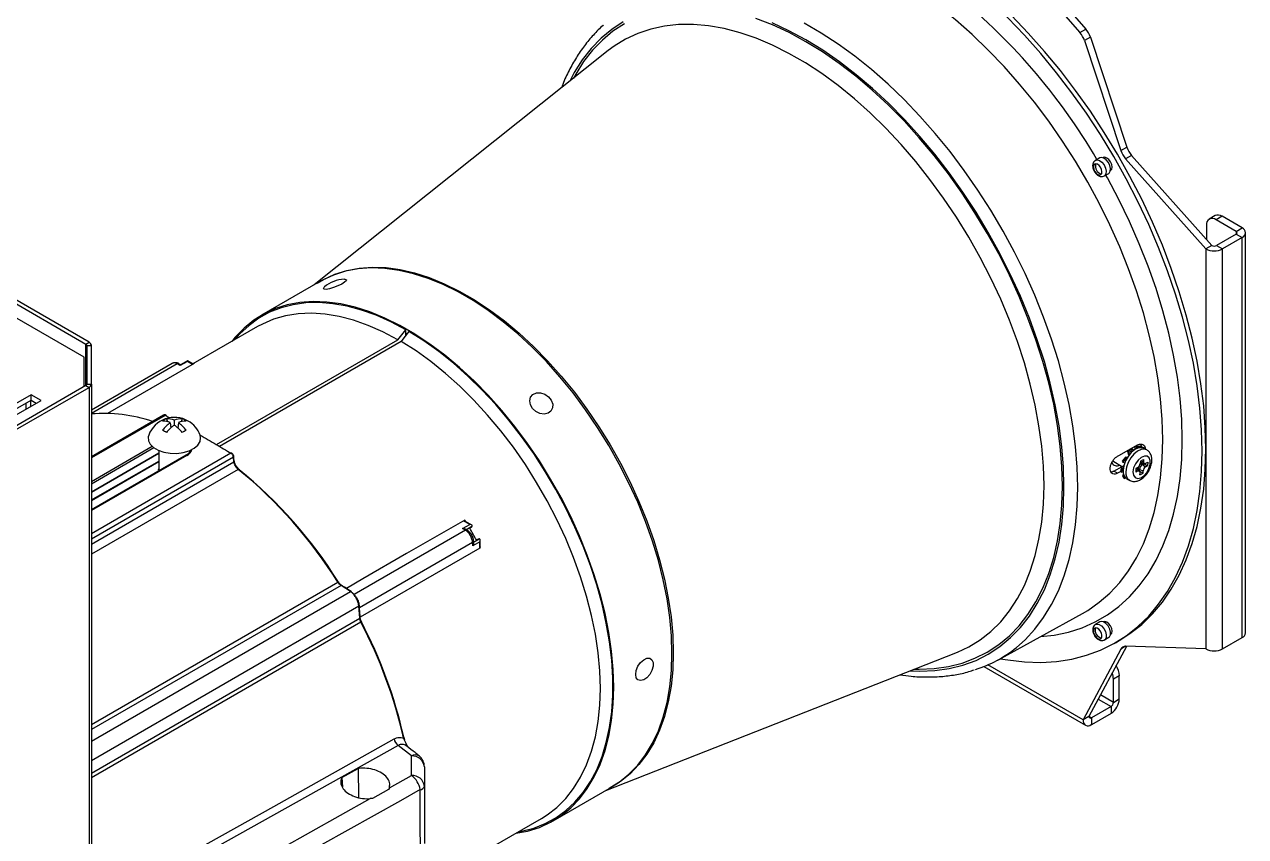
# Model space of a CAD drawing. Extents: x 8 to 113, y 0 to 87.
# Drawn here: x 21.69 to 32.65, y 9.47 to 16.76 of the extents above; entities that cross this region are included whole.
import ezdxf

# ---------------------------------------------------------------- set-up
doc = ezdxf.new("R2010")
doc.units = 0
doc.header["$MEASUREMENT"] = 0
doc.layers.add('OBJECT', color=7, linetype='CONTINUOUS')

msp = doc.modelspace()

# ---------------------------------------------------------------- linework, layer by layer
at = {"layer": 'OBJECT'}
for p, q in [((30.86, 17.128), (31.217, 16.72)), ((30.807, 17.098), (31.164, 16.689)), ((31.164, 16.689), (31.217, 16.72)), ((31.258, 16.648), (31.205, 16.618)), ((31.205, 16.618), (31.532, 15.629)), ((31.258, 16.648), (31.585, 15.659)), ((26.928, 16.528), (24.286, 14.423)), ((31.532, 15.629), (31.585, 15.659)), ((31.627, 15.586), (31.574, 15.556)), ((31.627, 15.586), (32.348, 14.777)), ((31.342, 15.564), (31.303, 15.541)), ((31.386, 15.569), (31.376, 15.563)), ((31.574, 15.556), (32.295, 14.747)), ((31.383, 15.403), (31.422, 15.425)), ((31.439, 15.455), (31.448, 15.46)), ((32.378, 15.045), (32.325, 15.014)), ((32.44, 15.039), (32.387, 15.008)), ((32.62, 14.935), (32.44, 15.039)), ((32.299, 14.957), (32.299, 14.833)), ((32.567, 14.904), (32.387, 15.008)), ((32.567, 14.904), (32.62, 14.935)), ((32.567, 14.88), (32.391, 14.777)), ((32.62, 14.849), (32.443, 14.747)), ((32.567, 14.904), (32.567, 14.88)), ((32.567, 14.88), (32.62, 14.849)), ((32.62, 11.256), (32.62, 14.849)), ((32.651, 11.299), (32.651, 14.892)), ((32.348, 14.777), (32.295, 14.747)), ((32.295, 14.747), (32.295, 11.154)), ((32.391, 14.777), (32.443, 14.747)), ((32.443, 11.154), (32.443, 14.747)), ((22.265, 13.909), (21.461, 14.373)), ((24.337, 14.453), (23.814, 14.151)), ((24.345, 14.457), (24.337, 14.453)), ((22.221, 13.775), (21.323, 14.293)), ((21.432, 14.357), (22.237, 13.892)), ((23.779, 14.049), (23.197, 13.713)), ((23.409, 12.99), (25.039, 13.931)), ((25.11, 13.972), (25.11, 14.021)), ((25.12, 13.985), (25.11, 13.99)), ((25.11, 13.972), (25.115, 13.974)), ((22.237, 13.892), (22.265, 13.909)), ((22.237, 13.519), (22.237, 13.892)), ((22.246, 13.88), (22.246, 13.531)), ((22.246, 13.88), (22.286, 13.88)), ((22.286, 13.531), (22.286, 13.88)), ((25.068, 13.915), (23.437, 12.973)), ((22.221, 13.51), (22.221, 13.775)), ((23.013, 13.718), (22.286, 13.298)), ((23.058, 13.714), (22.286, 13.268)), ((23.208, 13.717), (22.431, 13.268)), ((23.085, 13.699), (23.058, 13.714)), ((23.089, 13.706), (23.073, 13.715)), ((23.149, 13.736), (23.085, 13.699)), ((23.149, 13.741), (23.088, 13.706)), ((23.199, 13.712), (23.149, 13.741)), ((23.149, 13.741), (23.149, 13.736)), ((23.195, 13.709), (23.149, 13.736)), ((23.208, 13.717), (23.199, 13.712)), ((22.237, 13.519), (20.041, 12.251)), ((20.069, 12.235), (22.265, 13.503)), ((22.237, 13.519), (22.265, 13.503)), ((22.246, 13.531), (22.286, 13.531)), ((22.265, 13.503), (22.265, 7.971)), ((22.286, 13.531), (22.286, 7.999)), ((21.745, 13.437), (21.038, 13.029)), ((21.081, 13.005), (21.745, 13.388)), ((21.127, 12.978), (21.834, 13.386)), ((21.74, 13.385), (21.74, 13.332)), ((21.834, 13.386), (21.745, 13.437)), ((21.745, 13.388), (21.745, 13.437)), ((21.745, 13.388), (21.791, 13.362)), ((22.685, 13.415), (22.679, 13.412)), ((21.698, 13.361), (21.698, 13.308)), ((22.935, 13.254), (22.286, 12.879)), ((22.95, 13.252), (22.286, 12.869)), ((22.988, 13.23), (22.95, 13.252)), ((22.96, 13.221), (22.971, 13.195)), ((22.994, 13.186), (23, 13.139)), ((23.032, 13.164), (23.032, 13.208)), ((23.069, 13.186), (23.063, 13.139)), ((23.103, 13.221), (23.092, 13.195)), ((22.286, 12.659), (22.831, 12.974)), ((22.848, 12.96), (22.286, 12.635)), ((31.638, 12.949), (31.594, 12.926)), ((31.619, 12.939), (31.608, 12.945)), ((31.645, 12.94), (31.638, 12.949)), ((31.656, 12.943), (31.664, 12.974)), ((31.664, 12.974), (31.672, 12.968)), ((31.707, 12.973), (31.664, 12.974)), ((31.672, 12.968), (31.67, 12.951)), ((31.672, 12.968), (31.714, 12.966)), ((31.714, 12.966), (31.707, 12.973)), ((31.714, 12.966), (31.713, 12.962)), ((31.72, 12.961), (31.725, 12.968)), ((31.725, 12.968), (31.734, 12.964)), ((31.734, 12.964), (31.731, 12.959)), ((31.734, 12.964), (31.752, 12.947)), ((31.764, 12.941), (31.74, 12.955)), ((23.54, 12.912), (22.286, 12.187)), ((22.286, 12.562), (22.891, 12.912)), ((22.891, 12.911), (22.286, 12.562)), ((23.137, 12.893), (22.286, 12.402)), ((23.144, 12.892), (22.286, 12.397)), ((23.562, 12.876), (22.286, 12.139)), ((22.286, 12.492), (22.891, 12.841)), ((22.286, 12.487), (22.891, 12.836)), ((22.286, 12.095), (23.566, 12.834)), ((22.891, 12.936), (22.891, 12.752)), ((23.136, 12.893), (23.137, 12.893)), ((23.172, 12.932), (23.172, 12.936)), ((23.566, 12.834), (23.562, 12.876)), ((23.57, 12.841), (23.57, 12.841)), ((31.458, 12.842), (31.546, 12.791)), ((31.573, 12.877), (31.542, 12.841)), ((31.542, 12.841), (31.55, 12.831)), ((31.55, 12.831), (31.582, 12.867)), ((31.55, 12.831), (31.565, 12.825)), ((31.582, 12.867), (31.573, 12.877)), ((31.589, 12.873), (31.573, 12.877)), ((31.582, 12.867), (31.585, 12.866)), ((31.594, 12.926), (31.601, 12.917)), ((31.603, 12.893), (31.594, 12.926)), ((31.601, 12.917), (31.645, 12.94)), ((31.601, 12.917), (31.609, 12.901)), ((31.645, 12.94), (31.646, 12.936)), ((31.706, 12.841), (31.705, 12.82)), ((31.706, 12.841), (31.734, 12.856)), ((31.711, 12.83), (31.709, 12.83)), ((31.712, 12.844), (31.734, 12.835)), ((31.734, 12.856), (31.734, 12.835)), ((31.754, 12.822), (31.772, 12.832)), ((31.772, 12.832), (31.771, 12.798)), ((23.606, 12.767), (22.286, 12.005)), ((31.468, 12.752), (31.542, 12.793)), ((31.502, 12.732), (31.468, 12.752)), ((31.539, 12.786), (31.527, 12.753)), ((31.527, 12.753), (31.537, 12.743)), ((31.537, 12.743), (31.549, 12.776)), ((31.537, 12.743), (31.551, 12.748)), ((31.557, 12.8), (31.539, 12.786)), ((31.549, 12.776), (31.539, 12.786)), ((31.555, 12.724), (31.547, 12.709)), ((31.549, 12.776), (31.553, 12.778)), ((31.666, 12.774), (31.665, 12.741)), ((31.665, 12.764), (31.682, 12.751)), ((31.682, 12.751), (31.665, 12.741)), ((31.683, 12.784), (31.666, 12.774)), ((31.699, 12.751), (31.674, 12.773)), ((31.674, 12.773), (31.674, 12.772)), ((31.676, 12.777), (31.677, 12.784)), ((31.698, 12.766), (31.731, 12.753)), ((31.698, 12.751), (31.698, 12.766)), ((31.698, 12.751), (31.731, 12.732)), ((31.702, 12.717), (31.703, 12.737)), ((31.702, 12.717), (31.731, 12.732)), ((31.71, 12.83), (31.742, 12.82)), ((31.725, 12.811), (31.738, 12.818)), ((31.725, 12.811), (31.753, 12.789)), ((31.731, 12.732), (31.731, 12.753)), ((31.738, 12.821), (31.738, 12.818)), ((31.738, 12.818), (31.771, 12.798)), ((31.753, 12.789), (31.771, 12.798)), ((31.56, 12.701), (31.547, 12.709)), ((31.547, 12.709), (31.555, 12.695)), ((31.555, 12.695), (31.567, 12.686)), ((31.56, 12.701), (31.562, 12.705)), ((31.567, 12.686), (31.56, 12.701)), ((31.567, 12.686), (31.573, 12.692)), ((31.583, 12.683), (31.607, 12.67)), ((25.64, 12.312), (25.117, 12.01)), ((25.685, 12.272), (25.628, 12.305)), ((25.649, 12.298), (25.64, 12.312)), ((25.7, 12.269), (25.65, 12.297)), ((25.646, 12.22), (24.647, 11.643)), ((25.62, 12.235), (25.685, 12.272)), ((25.646, 12.22), (25.62, 12.235)), ((25.662, 12.221), (25.645, 12.231)), ((25.703, 12.254), (25.654, 12.225)), ((25.685, 12.239), (25.703, 12.254)), ((25.71, 12.109), (24.694, 11.523)), ((25.711, 12.079), (25.71, 12.109)), ((25.775, 12.116), (25.711, 12.079)), ((25.719, 12.113), (25.768, 12.142)), ((25.719, 12.103), (25.719, 12.122)), ((25.768, 12.142), (25.745, 12.133)), ((25.775, 12.06), (25.775, 12.116)), ((25.779, 12.07), (25.775, 12.06)), ((25.779, 12.07), (25.779, 12.131)), ((25.775, 12.06), (24.7, 11.439)), ((25.117, 12.01), (24.725, 11.784)), ((22.286, 10.475), (24.5, 11.754)), ((24.725, 11.784), (24.576, 11.698)), ((24.528, 11.724), (22.286, 10.43)), ((22.286, 10.327), (24.612, 11.67)), ((24.612, 11.67), (24.528, 11.724)), ((24.689, 11.538), (22.286, 10.15)), ((24.696, 11.432), (24.689, 11.538)), ((22.286, 10.04), (24.696, 11.432)), ((30.425, 11.055), (31.186, 11.473)), ((31.182, 11.471), (31.186, 11.473)), ((24.707, 11.394), (22.286, 9.996)), ((31.342, 11.397), (31.303, 11.375)), ((31.386, 11.402), (31.376, 11.397)), ((31.383, 11.236), (31.422, 11.259)), ((31.389, 11.24), (31.383, 11.236)), ((31.439, 11.288), (31.448, 11.294)), ((31.482, 11.21), (31.515, 11.229)), ((32.443, 11.154), (32.62, 11.256)), ((26.906, 9.884), (30.05, 11.12)), ((31.532, 11.153), (31.192, 10.517)), ((31.582, 11.177), (31.245, 10.548)), ((31.574, 11.178), (31.532, 11.153)), ((32.295, 11.154), (31.574, 11.178)), ((30.3, 10.996), (31.214, 10.469)), ((31.192, 10.517), (30.336, 11.011)), ((31.517, 10.913), (31.464, 10.882)), ((31.464, 10.674), (31.464, 10.882)), ((31.517, 10.705), (31.517, 10.913)), ((31.443, 10.638), (31.266, 10.535)), ((31.328, 10.704), (31.443, 10.638)), ((31.464, 10.674), (31.348, 10.741)), ((31.443, 10.638), (31.443, 10.576)), ((31.464, 10.674), (31.517, 10.705)), ((31.245, 10.548), (31.192, 10.517)), ((31.266, 10.535), (31.245, 10.548)), ((31.443, 10.576), (31.266, 10.474)), ((31.266, 10.535), (31.266, 10.474)), ((25.099, 10.334), (25.09, 10.355)), ((25.1, 10.338), (25.095, 10.361)), ((25.161, 10.194), (25.042, 10.288)), ((24.536, 9.999), (24.681, 10.081)), ((24.536, 9.999), (24.54, 9.915)), ((24.681, 10.081), (24.686, 9.819)), ((24.962, 9.907), (25.161, 10.019)), ((24.956, 9.893), (24.812, 9.812)), ((24.962, 9.907), (24.956, 9.893)), ((26.434, 9.612), (26.957, 9.914)), ((26.957, 9.914), (26.964, 9.918)), ((24.812, 9.812), (24.789, 9.81)), ((25.699, 9.269), (26.328, 9.632))]:
    msp.add_line(p, q, dxfattribs=at)
at = {"layer": 'OBJECT', "flags": 128}
for points in [[(32.26, 12.931), (32.255, 13.121), (32.241, 13.316), (32.216, 13.516), (32.182, 13.719), (32.138, 13.924), (32.084, 14.132), (32.022, 14.341), (31.95, 14.55), (31.87, 14.759), (31.781, 14.967), (31.684, 15.173), (31.579, 15.377), (31.467, 15.577), (31.348, 15.773), (31.223, 15.964), (31.091, 16.149), (30.954, 16.328), (30.812, 16.501), (30.666, 16.665), (30.515, 16.822), (30.361, 16.97), (30.205, 17.108), (30.185, 17.125)], [(32.294, 12.951), (32.289, 13.141), (32.275, 13.336), (32.25, 13.535), (32.216, 13.738), (32.172, 13.944), (32.118, 14.151), (32.056, 14.36), (31.984, 14.57), (31.904, 14.779), (31.815, 14.987), (31.718, 15.193), (31.613, 15.396), (31.501, 15.596), (31.382, 15.792), (31.257, 15.983), (31.125, 16.169), (30.988, 16.348), (30.846, 16.52), (30.7, 16.685), (30.549, 16.842), (30.395, 16.989), (30.26, 17.11)], [(31.908, 13.034), (31.903, 13.214), (31.888, 13.399), (31.864, 13.588), (31.83, 13.781), (31.786, 13.976), (31.733, 14.173), (31.671, 14.37), (31.6, 14.568), (31.521, 14.766), (31.433, 14.962), (31.337, 15.156), (31.234, 15.346), (31.124, 15.533), (31.007, 15.715), (30.884, 15.892), (30.755, 16.063), (30.622, 16.227), (30.484, 16.384), (30.341, 16.532), (30.196, 16.672), (30.047, 16.803), (29.897, 16.924), (29.84, 16.967)], [(27.063, 16.786), (26.96, 16.718), (26.863, 16.638), (26.775, 16.547), (26.695, 16.444), (26.623, 16.331), (26.582, 16.252)], [(31.006, 12.617), (31.001, 12.794), (30.986, 12.976), (30.962, 13.162), (30.928, 13.351), (30.884, 13.543), (30.831, 13.736), (30.768, 13.931), (30.697, 14.125), (30.618, 14.319), (30.53, 14.511), (30.434, 14.701), (30.331, 14.888), (30.221, 15.07), (30.105, 15.248), (29.982, 15.42), (29.854, 15.586), (29.721, 15.745), (29.584, 15.896), (29.443, 16.039), (29.299, 16.172), (29.152, 16.297), (29.003, 16.411), (28.853, 16.515), (28.702, 16.607), (28.552, 16.689), (28.402, 16.758), (28.253, 16.816)], [(27.073, 16.768), (26.97, 16.701), (26.875, 16.622), (26.787, 16.531), (26.707, 16.429), (26.636, 16.316), (26.616, 16.279)], [(30.841, 12.623), (30.836, 12.797), (30.821, 12.975), (30.796, 13.158), (30.762, 13.344), (30.718, 13.533), (30.665, 13.723), (30.602, 13.914), (30.531, 14.106), (30.452, 14.296), (30.364, 14.484), (30.268, 14.67), (30.165, 14.852), (30.055, 15.03), (29.939, 15.203), (29.817, 15.371), (29.69, 15.531), (29.557, 15.685), (29.421, 15.83), (29.281, 15.967), (29.138, 16.095), (28.993, 16.213), (28.846, 16.32), (28.699, 16.417), (28.551, 16.502), (28.403, 16.576), (28.256, 16.638), (28.111, 16.688), (27.968, 16.725), (27.828, 16.75), (27.692, 16.762), (27.56, 16.761), (27.432, 16.747), (27.31, 16.721), (27.194, 16.682), (27.084, 16.631), (26.981, 16.567), (26.928, 16.528)], [(31.02, 12.609), (31.015, 12.787), (31, 12.97), (30.976, 13.157), (30.941, 13.347), (30.897, 13.54), (30.844, 13.735), (30.781, 13.931), (30.71, 14.126), (30.63, 14.321), (30.541, 14.515), (30.445, 14.706), (30.341, 14.893), (30.231, 15.077), (30.113, 15.256), (29.99, 15.429), (29.861, 15.596), (29.727, 15.756), (29.589, 15.908), (29.447, 16.051), (29.302, 16.186), (29.154, 16.311), (29.005, 16.426), (28.854, 16.53), (28.702, 16.624), (28.551, 16.705), (28.4, 16.775)], [(31.144, 12.608), (31.139, 12.787), (31.124, 12.971), (31.1, 13.159), (31.066, 13.35), (31.022, 13.544), (30.97, 13.74), (30.908, 13.937), (30.837, 14.134), (30.758, 14.33), (30.671, 14.525), (30.576, 14.718), (30.473, 14.907), (30.364, 15.093), (30.247, 15.274), (30.125, 15.45), (29.997, 15.62), (29.864, 15.784), (29.727, 15.939), (29.585, 16.087), (29.441, 16.226), (29.293, 16.356), (29.143, 16.476), (28.992, 16.586), (28.84, 16.685), (28.687, 16.773)], [(31.325, 15.414), (31.34, 15.41), (31.352, 15.414), (31.359, 15.424), (31.361, 15.441), (31.357, 15.46), (31.348, 15.479), (31.335, 15.495), (31.32, 15.506), (31.305, 15.51), (31.293, 15.506), (31.286, 15.495), (31.284, 15.479), (31.288, 15.46), (31.297, 15.441), (31.31, 15.424), (31.325, 15.414)], [(31.303, 15.541), (31.318, 15.545), (31.339, 15.54)], [(31.339, 15.54), (31.361, 15.524), (31.38, 15.5), (31.394, 15.472), (31.4, 15.444), (31.397, 15.42), (31.386, 15.405), (31.383, 15.403)], [(31.378, 15.562), (31.357, 15.567), (31.342, 15.564)], [(31.453, 15.481), (31.449, 15.504), (31.439, 15.527), (31.424, 15.548), (31.406, 15.562), (31.388, 15.569), (31.372, 15.566), (31.371, 15.565)], [(31.422, 15.425), (31.425, 15.427), (31.436, 15.443), (31.439, 15.467), (31.433, 15.495), (31.419, 15.523), (31.4, 15.546), (31.378, 15.562)], [(31.438, 15.45), (31.439, 15.45), (31.449, 15.462), (31.453, 15.481)], [(32.083, 13.034), (32.078, 13.216), (32.064, 13.404), (32.039, 13.596), (32.005, 13.791), (31.962, 13.989), (31.909, 14.189), (31.847, 14.39), (31.776, 14.591), (31.697, 14.792), (31.609, 14.992), (31.514, 15.189), (31.411, 15.384), (31.396, 15.41)], [(24.313, 14.439), (24.371, 14.473), (24.472, 14.519), (24.579, 14.553), (24.692, 14.574), (24.81, 14.582), (24.933, 14.578), (25.059, 14.561), (25.189, 14.531), (25.321, 14.489), (25.455, 14.434), (25.59, 14.368), (25.726, 14.289), (25.861, 14.2), (25.995, 14.1), (26.127, 13.99), (26.256, 13.87), (26.383, 13.741), (26.505, 13.604), (26.624, 13.459), (26.736, 13.308), (26.844, 13.15), (26.944, 12.988), (27.038, 12.821), (27.125, 12.651), (27.204, 12.478), (27.274, 12.304), (27.336, 12.129), (27.389, 11.955), (27.433, 11.781), (27.467, 11.61), (27.492, 11.442), (27.507, 11.279), (27.512, 11.119), (27.507, 10.966), (27.492, 10.819), (27.467, 10.68), (27.433, 10.548), (27.389, 10.425), (27.336, 10.312), (27.274, 10.209), (27.204, 10.116), (27.125, 10.034), (27.038, 9.964), (26.944, 9.906), (26.933, 9.9)], [(27.5, 11.114), (27.495, 11.273), (27.48, 11.437), (27.456, 11.604), (27.422, 11.775), (27.378, 11.949), (27.325, 12.123), (27.263, 12.298), (27.193, 12.472), (27.114, 12.644), (27.027, 12.815), (26.933, 12.981), (26.832, 13.144), (26.725, 13.301), (26.612, 13.453), (26.494, 13.597), (26.372, 13.734), (26.245, 13.863), (26.116, 13.983), (25.984, 14.093), (25.85, 14.193), (25.715, 14.283), (25.58, 14.361), (25.445, 14.427), (25.311, 14.482), (25.179, 14.524), (25.049, 14.554), (24.922, 14.571), (24.8, 14.575), (24.682, 14.567), (24.569, 14.546), (24.462, 14.512), (24.361, 14.466), (24.345, 14.457)], [(24.395, 14.383), (24.376, 14.384), (24.37, 14.391), (24.378, 14.403), (24.38, 14.405)], [(24.559, 14.474), (24.563, 14.474), (24.576, 14.47), (24.575, 14.461), (24.56, 14.447), (24.534, 14.43), (24.499, 14.414), (24.461, 14.399), (24.425, 14.389), (24.395, 14.383)], [(26.977, 10.812), (26.972, 10.971), (26.958, 11.135), (26.933, 11.303), (26.899, 11.474), (26.855, 11.647), (26.802, 11.821), (26.74, 11.996), (26.67, 12.17), (26.591, 12.343), (26.504, 12.513), (26.41, 12.679), (26.31, 12.842), (26.202, 12.999), (26.09, 13.151), (25.972, 13.295), (25.849, 13.432), (25.723, 13.561), (25.593, 13.681), (25.461, 13.791), (25.327, 13.891), (25.192, 13.981), (25.057, 14.059), (24.922, 14.125), (24.788, 14.18), (24.656, 14.222), (24.526, 14.252), (24.4, 14.269), (24.277, 14.274), (24.159, 14.265), (24.046, 14.244), (23.939, 14.21), (23.838, 14.164), (23.744, 14.106), (23.658, 14.036), (23.579, 13.954), (23.548, 13.916)], [(25.11, 14.021), (24.976, 14.091), (24.843, 14.15), (24.711, 14.197), (24.582, 14.232), (24.455, 14.254), (24.332, 14.264), (24.213, 14.261), (24.099, 14.245), (23.99, 14.217), (23.887, 14.177), (23.791, 14.125), (23.702, 14.06), (23.62, 13.985), (23.571, 13.929)], [(25.039, 13.931), (24.905, 14.001), (24.772, 14.06), (24.641, 14.106), (24.511, 14.139), (24.385, 14.16), (24.262, 14.168), (24.144, 14.164), (24.031, 14.146), (23.923, 14.115), (23.822, 14.072), (23.779, 14.049)], [(25.039, 13.931), (25.05, 13.944), (25.11, 14.021)], [(25.138, 14.004), (25.093, 13.947), (25.068, 13.915)], [(26.121, 9.512), (26.15, 9.518), (26.259, 9.546), (26.362, 9.586), (26.458, 9.638), (26.547, 9.703), (26.629, 9.778), (26.702, 9.865), (26.768, 9.963), (26.824, 10.07), (26.872, 10.188), (26.91, 10.314), (26.939, 10.448), (26.959, 10.59), (26.969, 10.739), (26.969, 10.894), (26.959, 11.054), (26.939, 11.219), (26.91, 11.387), (26.872, 11.557), (26.824, 11.73), (26.768, 11.903), (26.702, 12.076), (26.629, 12.248), (26.547, 12.418), (26.458, 12.585), (26.362, 12.749), (26.259, 12.908), (26.15, 13.061), (26.036, 13.208), (25.917, 13.349), (25.794, 13.481), (25.667, 13.605), (25.537, 13.72), (25.406, 13.825), (25.272, 13.92), (25.138, 14.004)], [(26.328, 9.632), (26.38, 9.664), (26.467, 9.732), (26.546, 9.811), (26.617, 9.901), (26.68, 10.003), (26.733, 10.114), (26.777, 10.235), (26.812, 10.364), (26.837, 10.502), (26.852, 10.648), (26.857, 10.8), (26.852, 10.957), (26.837, 11.12), (26.812, 11.287), (26.777, 11.456), (26.733, 11.628), (26.68, 11.801), (26.617, 11.974), (26.546, 12.147), (26.467, 12.317), (26.38, 12.485), (26.285, 12.65), (26.184, 12.81), (26.077, 12.965), (25.963, 13.113), (25.845, 13.255), (25.722, 13.388), (25.596, 13.513), (25.467, 13.629), (25.335, 13.735), (25.202, 13.83), (25.068, 13.915)], [(26.248, 13.314), (26.229, 13.347), (26.223, 13.382), (26.231, 13.414), (26.252, 13.439), (26.283, 13.453), (26.32, 13.454), (26.358, 13.442), (26.391, 13.419), (26.416, 13.388), (26.429, 13.353), (26.428, 13.319), (26.413, 13.29), (26.387, 13.27), (26.352, 13.263), (26.314, 13.268), (26.278, 13.286), (26.248, 13.314)], [(22.801, 13.075), (22.797, 13.059), (22.798, 13.024), (22.815, 12.992), (22.845, 12.962), (22.887, 12.938), (22.938, 12.921), (22.995, 12.911), (23.054, 12.91), (23.112, 12.918), (23.164, 12.933), (23.209, 12.956), (23.242, 12.984), (23.262, 13.016), (23.267, 13.05), (23.262, 13.075)], [(30.808, 11.266), (30.931, 11.279), (31.06, 11.306), (31.184, 11.345), (31.3, 11.397), (31.411, 11.46), (31.514, 11.536), (31.609, 11.623), (31.697, 11.721), (31.776, 11.83), (31.847, 11.95), (31.909, 12.079), (31.962, 12.218), (32.005, 12.366), (32.039, 12.522), (32.064, 12.686), (32.078, 12.856), (32.083, 13.034)], [(31.186, 11.473), (31.234, 11.501), (31.337, 11.573), (31.433, 11.656), (31.521, 11.751), (31.6, 11.856), (31.671, 11.972), (31.733, 12.098), (31.786, 12.234), (31.83, 12.379), (31.864, 12.532), (31.888, 12.692), (31.903, 12.86), (31.908, 13.034)], [(31.502, 12.886), (31.519, 12.895), (31.682, 12.986)], [(31.515, 11.229), (31.613, 11.292), (31.718, 11.375), (31.815, 11.469), (31.904, 11.574), (31.984, 11.691), (32.056, 11.817), (32.118, 11.954), (32.172, 12.1), (32.216, 12.255), (32.25, 12.418), (32.275, 12.589), (32.289, 12.767), (32.294, 12.951)], [(31.74, 12.955), (31.72, 12.961), (31.69, 12.959), (31.657, 12.944), (31.625, 12.918), (31.596, 12.883), (31.572, 12.843), (31.557, 12.8), (31.551, 12.759)], [(31.764, 12.941), (31.744, 12.947), (31.714, 12.945), (31.681, 12.93), (31.649, 12.904), (31.62, 12.869), (31.596, 12.829), (31.581, 12.786), (31.575, 12.745)], [(23.57, 12.841), (23.567, 12.871), (23.566, 12.883)], [(30.447, 11.067), (30.515, 11.056), (30.666, 11.038), (30.812, 11.034), (30.954, 11.042), (31.091, 11.063), (31.223, 11.097), (31.348, 11.143), (31.467, 11.202), (31.579, 11.273), (31.684, 11.355), (31.781, 11.449), (31.87, 11.555), (31.95, 11.671), (32.022, 11.798), (32.084, 11.934), (32.138, 12.08), (32.182, 12.235), (32.216, 12.398), (32.241, 12.569), (32.255, 12.747), (32.26, 12.931)], [(31.64, 12.744), (31.644, 12.714), (31.659, 12.693), (31.681, 12.686), (31.709, 12.691), (31.737, 12.71), (31.763, 12.739), (31.783, 12.774), (31.795, 12.811), (31.795, 12.845), (31.786, 12.87), (31.767, 12.885), (31.742, 12.886), (31.714, 12.874), (31.686, 12.85), (31.662, 12.817), (31.646, 12.78), (31.64, 12.744)], [(31.706, 12.833), (31.707, 12.831), (31.71, 12.83)], [(31.734, 12.835), (31.734, 12.831), (31.735, 12.827), (31.737, 12.824), (31.739, 12.821), (31.742, 12.82), (31.746, 12.82), (31.75, 12.82), (31.754, 12.822)], [(23.606, 12.767), (23.608, 12.768), (23.609, 12.769), (23.611, 12.769), (23.612, 12.768), (23.613, 12.768), (23.614, 12.766), (23.614, 12.765), (23.614, 12.763)], [(31.531, 12.749), (31.519, 12.742), (31.502, 12.732)], [(31.703, 12.737), (31.703, 12.742), (31.702, 12.746), (31.7, 12.749), (31.697, 12.751), (31.694, 12.753), (31.69, 12.753), (31.687, 12.752), (31.682, 12.751)], [(29.678, 10.974), (29.721, 10.973), (29.854, 10.978), (29.982, 10.996), (30.105, 11.027), (30.221, 11.07), (30.331, 11.125), (30.434, 11.193), (30.53, 11.272), (30.618, 11.363), (30.697, 11.465), (30.768, 11.578), (30.831, 11.7), (30.884, 11.832), (30.928, 11.974), (30.962, 12.124), (30.986, 12.281), (31.001, 12.446), (31.006, 12.617)], [(30.064, 11.126), (30.165, 11.173), (30.268, 11.237), (30.364, 11.312), (30.452, 11.399), (30.531, 11.497), (30.602, 11.606), (30.665, 11.725), (30.718, 11.854), (30.762, 11.992), (30.796, 12.139), (30.821, 12.293), (30.836, 12.455), (30.841, 12.623)], [(29.638, 10.958), (29.727, 10.955), (29.861, 10.96), (29.99, 10.978), (30.113, 11.009), (30.231, 11.052), (30.341, 11.108), (30.445, 11.176), (30.541, 11.256), (30.63, 11.347), (30.71, 11.45), (30.781, 11.563), (30.844, 11.686), (30.897, 11.82), (30.941, 11.962), (30.976, 12.112), (31, 12.271), (31.015, 12.437), (31.02, 12.609)], [(30.593, 11.168), (30.671, 11.237), (30.758, 11.331), (30.837, 11.436), (30.908, 11.552), (30.97, 11.677), (31.022, 11.812), (31.066, 11.956), (31.1, 12.108), (31.124, 12.268), (31.139, 12.435), (31.144, 12.608)], [(24.5, 11.754), (24.502, 11.755), (24.504, 11.755), (24.505, 11.756), (24.506, 11.756), (24.506, 11.756), (24.506, 11.756), (24.506, 11.756), (24.505, 11.755)], [(24.707, 11.394), (24.709, 11.395), (24.711, 11.396), (24.712, 11.397), (24.712, 11.398), (24.713, 11.398), (24.712, 11.398), (24.712, 11.398), (24.711, 11.397)], [(31.291, 11.338), (31.285, 11.326), (31.284, 11.309), (31.289, 11.29), (31.299, 11.271), (31.313, 11.256), (31.328, 11.246), (31.342, 11.243), (31.354, 11.249), (31.36, 11.261), (31.361, 11.278), (31.356, 11.297), (31.346, 11.316), (31.332, 11.331), (31.317, 11.341), (31.303, 11.344), (31.291, 11.338)], [(31.303, 11.375), (31.315, 11.378), (31.335, 11.375), (31.357, 11.361), (31.377, 11.338), (31.392, 11.311), (31.399, 11.282), (31.398, 11.258), (31.389, 11.24)], [(31.422, 11.259), (31.428, 11.263), (31.437, 11.28), (31.438, 11.305), (31.431, 11.333), (31.416, 11.361), (31.396, 11.383), (31.374, 11.397), (31.354, 11.401), (31.342, 11.397)], [(31.453, 11.314), (31.449, 11.337), (31.439, 11.361), (31.424, 11.381), (31.406, 11.396), (31.388, 11.402), (31.372, 11.399), (31.371, 11.398)], [(31.438, 11.283), (31.439, 11.284), (31.449, 11.296), (31.453, 11.314)], [(26.964, 9.918), (27.027, 9.959), (27.114, 10.029), (27.193, 10.111), (27.263, 10.203), (27.325, 10.307), (27.378, 10.42), (27.422, 10.543), (27.456, 10.674), (27.48, 10.813), (27.495, 10.96), (27.5, 11.114)], [(30.05, 11.12), (30.055, 11.122), (30.064, 11.126)], [(27.175, 10.926), (27.18, 10.961), (27.195, 10.999), (27.218, 11.032), (27.246, 11.057), (27.275, 11.071), (27.3, 11.071), (27.32, 11.057), (27.33, 11.032), (27.33, 10.999), (27.32, 10.962), (27.3, 10.926), (27.275, 10.896), (27.246, 10.877), (27.218, 10.87), (27.195, 10.876), (27.18, 10.896), (27.175, 10.926)], [(26.097, 9.499), (26.202, 9.519), (26.31, 9.552), (26.41, 9.599), (26.504, 9.657), (26.591, 9.727), (26.67, 9.809), (26.74, 9.901), (26.802, 10.005), (26.855, 10.118), (26.899, 10.241), (26.933, 10.372), (26.958, 10.512), (26.972, 10.658), (26.977, 10.812)], [(22.286, 8.824), (22.516, 8.953), (23.924, 9.741), (25.004, 10.346)], [(25.09, 10.355), (25.091, 10.356), (25.093, 10.357), (25.094, 10.359), (25.094, 10.36), (25.094, 10.36)], [(25.042, 10.288), (24.126, 9.775), (23.209, 9.263), (22.286, 8.746)], [(25.161, 10.019), (25.161, 10.174), (25.161, 10.194)], [(25.277, 10.096), (25.277, 9.941), (25.277, 9.921)], [(25.239, 9.891), (25.062, 9.791), (24.353, 9.394), (22.286, 8.235)], [(25.277, 9.921), (25.277, 9.741), (25.277, 9.569), (25.277, 9.407)], [(22.491, 8.521), (22.808, 8.698), (23.723, 9.212), (24.789, 9.81)]]:
    msp.add_lwpolyline(points, dxfattribs=at)
at = {"layer": 'OBJECT'}
for centre, radius, start, end in [((26.688, 12.861), 5.352, 30.1427, 51.7097), ((31.004, 16.55), 0.212, 18.4918, 40.9838), ((31.057, 16.581), 0.212, 18.4918, 40.9838), ((31.733, 15.696), 0.212, 198.4847, 221.5154), ((31.786, 15.726), 0.212, 198.4847, 221.5154), ((31.371, 15.488), 0.0693, 161.1164, 258.8782), ((32.403, 14.988), 0.0629, 54.3822, 114.3072), ((32.353, 14.966), 0.0546, 50.7965, 189.214), ((32.604, 14.892), 0.0458, 290.7834, 69.216), ((32.563, 14.892), 0.0131, 290.7844, 69.2137), ((32.369, 14.89), 0.161, 242.6095, 297.3903), ((32.369, 14.818), 0.0461, 242.6096, 297.3897), ((24.564, 14.194), 0.28, 91.1296, 131.2817), ((22.231, 13.879), 0.0151, 5.6933, 65.6262), ((22.251, 13.877), 0.0352, 5.6954, 65.6247), ((23.067, 13.703), 0.0142, 66.1369, 128.0385), ((22.231, 13.533), 0.0151, 294.3728, 354.3045), ((22.251, 13.535), 0.0352, 294.3753, 354.3047), ((22.397, 11.902), 1.367, 71.3028, 94.6944), ((23.032, 12.987), 0.247, 59.9953, 159.155), ((23.024, 13.069), 0.165, 113.0754, 126.9193), ((22.932, 13.062), 0.139, 63.4057, 92.5754), ((23.179, 12.933), 0.313, 126.1619, 143.8811), ((22.954, 13.247), 0.00711, 64.703, 127.7484), ((22.953, 13.247), 0.00694, 359.3661, 55.8122), ((22.973, 13.085), 0.136, 64.5977, 95.6101), ((23.249, 12.857), 0.376, 125.2837, 140.2102), ((23.09, 13.085), 0.136, 84.3796, 115.3952), ((22.814, 12.857), 0.376, 39.7821, 54.7078), ((23.131, 13.062), 0.139, 87.4142, 116.5883), ((22.884, 12.933), 0.313, 36.111, 53.8306), ((23.039, 13.069), 0.165, 53.074, 66.9168), ((23.032, 12.987), 0.247, 20.8303, 59.9953), ((22.299, 11.993), 1.287, 59.1112, 60.8795), ((23.763, 11.995), 1.285, 119.1116, 120.8831), ((23.109, 12.968), 0.0835, 294.5026, 343.3031), ((23.14, 12.886), 0.00741, 53.7925, 114.8981), ((23.544, 12.906), 0.00736, 62.1294, 126.245), ((23.558, 12.883), 0.008, 297.4128, 2.1918), ((23.562, 12.841), 0.00818, 297.8669, 357.2943), ((21.001, 9.565), 4.127, 32.0168, 50.8709), ((21.023, 9.578), 4.106, 32.0168, 50.8709), ((31.492, 12.844), 0.0455, 202.5548, 306.038), ((31.629, 12.748), 0.0793, 171.763, 234.4532), ((31.653, 12.734), 0.0791, 171.7239, 234.8458), ((31.666, 12.763), 0.0126, 47.8181, 78.5814), ((31.659, 12.823), 0.0461, 301.5121, 356.3373), ((31.755, 12.763), 0.0569, 121.5098, 176.3397), ((31.777, 12.75), 0.0461, 121.5092, 176.3399), ((25.655, 12.207), 0.0153, 63.3558, 124.7727), ((21.877, 10.007), 4.413, 28.7957, 30.3769), ((25.698, 12.259), 0.00802, 313.4575, 4.4056), ((25.703, 12.123), 0.0154, 295.2648, 356.213), ((25.77, 12.134), 0.00802, 55.5957, 106.5662), ((24.532, 11.718), 0.00791, 61.6304, 123.468), ((24.616, 11.663), 0.00792, 61.2001, 123.3822), ((24.615, 11.664), 0.00739, 359.1843, 53.8276), ((24.686, 11.544), 0.00717, 6.7383, 61.8025), ((24.685, 11.545), 0.00784, 296.297, 358.9389), ((24.692, 11.439), 0.00781, 296.1532, 359.0288), ((20.926, 9.414), 4.268, 12.7396, 27.6464), ((20.949, 9.427), 4.247, 12.7396, 27.6464), ((31.37, 11.321), 0.0691, 160.999, 258.9956), ((32.599, 11.304), 0.0528, 294.3748, 354.3047), ((29.88, 12.048), 1.133, 287.7728, 309.0009), ((31.572, 11.133), 0.0445, 86.7478, 153.2629), ((32.369, 11.297), 0.161, 242.6095, 297.3903), ((31.334, 10.906), 0.184, 2.171, 32.2776), ((31.301, 10.879), 0.163, 1.1867, 21.0009), ((31.356, 10.712), 0.161, 302.6055, 357.3944), ((31.418, 10.676), 0.0461, 302.6052, 357.3942), ((31.258, 10.546), 0.0131, 170.7836, 309.2037), ((31.237, 10.51), 0.0458, 170.7854, 309.2033), ((25.1, 10.367), 0.0983, 192.4454, 233.5554), ((25.09, 10.36), 0.00384, 11.7367, 82.3701), ((25.195, 10.14), 0.0638, 57.4429, 122.8504), ((25.166, 10.082), 0.112, 7.1409, 92.7265), ((25.152, 10.096), 0.125, 0, 51.616), ((25.044, 9.86), 0.197, 8.98, 53.6731), ((25.166, 9.907), 0.112, 7.1415, 92.7262), ((25.234, 9.936), 0.0458, 276.1858, 340.6853)]:
    msp.add_arc(centre, radius, start, end, dxfattribs=at)
for centre, major_axis, ratio, start_param, end_param in [((23.059, 13.641), (-0.0472, 0.0767), 0.57707, 5.48142, 6.266737), ((25.647, 12.147), (-0.045, 0.0779), 0.558374, 3.927106, 5.497902), ((25.685, 12.26), (0.0212, 0), 0.577392, 0.000009, 1.570805), ((25.764, 12.122), (0.0106, 0.0184), 0.577324, 4.712439, 6.283235), ((25.152, 11.897), (-0.062, 3.653), 0.017273, 3.942916, 4.13082)]:
    msp.add_ellipse(centre, major_axis=major_axis, ratio=ratio, start_param=start_param, end_param=end_param, dxfattribs=at)
for points, knots in [([(26.885, 16.756), (26.885, 16.755), (26.852, 16.729), (26.794, 16.668), (26.713, 16.572), (26.64, 16.466), (26.575, 16.35), (26.531, 16.258), (26.511, 16.203), (26.507, 16.193)], [0, 0, 0, 0, 0.0054517, 0.1939431, 0.3829295, 0.5725982, 0.7630386, 0.9542453, 1, 1, 1, 1]), ([(31.304, 15.541), (31.302, 15.54), (31.295, 15.537), (31.286, 15.525), (31.278, 15.507), (31.277, 15.484), (31.284, 15.457), (31.299, 15.43), (31.32, 15.409), (31.343, 15.397), (31.365, 15.395), (31.377, 15.4), (31.383, 15.403)], [0, 0, 0, 0, 0.020245, 0.112771, 0.202438, 0.304867, 0.427181, 0.556689, 0.688182, 0.810049, 0.909812, 1, 1, 1, 1]), ([(23.073, 13.715), (23.067, 13.718), (23.054, 13.724), (23.034, 13.726), (23.021, 13.721), (23.015, 13.719)], [0, 0, 0, 0, 0.286201, 0.690212, 1, 1, 1, 1]), ([(23.089, 13.705), (23.088, 13.705), (23.087, 13.705), (23.086, 13.701), (23.085, 13.699), (23.085, 13.699)], [0, 0, 0, 0, 0.2983016, 0.9886277, 1, 1, 1, 1]), ([(22.957, 13.253), (22.955, 13.254), (22.952, 13.256), (22.945, 13.257), (22.938, 13.256), (22.936, 13.254), (22.935, 13.254)], [0, 0, 0, 0, 0.220517, 0.574398, 0.900508, 1, 1, 1, 1]), ([(22.95, 13.252), (22.947, 13.253), (22.943, 13.255), (22.938, 13.255), (22.936, 13.254), (22.935, 13.253)], [0, 0, 0, 0, 0.429312, 0.858621, 1, 1, 1, 1]), ([(23.262, 13.075), (23.31, 13.047), (23.404, 12.993), (23.496, 12.938), (23.541, 12.912)], [0.4294778, 0.4294778, 0.4294778, 0.4294778, 0.7252503, 1, 1, 1, 1]), ([(31.608, 12.67), (31.611, 12.669), (31.621, 12.661), (31.645, 12.657), (31.677, 12.66), (31.709, 12.674), (31.74, 12.697), (31.768, 12.729), (31.791, 12.767), (31.806, 12.809), (31.812, 12.85), (31.807, 12.886), (31.793, 12.916), (31.777, 12.934), (31.765, 12.939), (31.763, 12.94)], [0, 0, 0, 0, 0.0193648, 0.0998269, 0.1782226, 0.2612847, 0.3518355, 0.4462317, 0.540801, 0.6363324, 0.7342092, 0.8229164, 0.904376, 0.9821677, 1, 1, 1, 1]), ([(31.682, 12.986), (31.687, 12.989), (31.7, 12.995), (31.72, 12.995), (31.737, 12.987), (31.748, 12.971), (31.749, 12.957), (31.749, 12.95)], [0, 0, 0, 0, 0.16343, 0.386162, 0.608943, 0.831775, 1, 1, 1, 1]), ([(31.716, 12.967), (31.716, 12.97), (31.717, 12.98), (31.713, 12.988), (31.711, 12.993)], [0, 0, 0, 0, 0.262076, 1, 1, 1, 1]), ([(23.172, 12.932), (23.171, 12.928), (23.169, 12.919), (23.155, 12.905), (23.142, 12.896), (23.137, 12.893)], [0, 0, 0, 0, 0.260286, 0.727149, 1, 1, 1, 1]), ([(23.562, 12.876), (23.561, 12.879), (23.561, 12.884), (23.557, 12.894), (23.551, 12.902), (23.545, 12.908), (23.541, 12.911), (23.54, 12.912)], [0, 0, 0, 0, 0.218544, 0.4370924, 0.6555096, 0.8737276, 1, 1, 1, 1]), ([(23.566, 12.883), (23.566, 12.885), (23.565, 12.89), (23.561, 12.898), (23.555, 12.907), (23.55, 12.91), (23.547, 12.912)], [0, 0, 0, 0, 0.141539, 0.440162, 0.755955, 1, 1, 1, 1]), ([(23.606, 12.767), (23.601, 12.771), (23.591, 12.78), (23.579, 12.797), (23.57, 12.816), (23.567, 12.828), (23.566, 12.834)], [0, 0, 0, 0, 0.2465, 0.492976, 0.740148, 1, 1, 1, 1]), ([(23.611, 12.77), (23.609, 12.772), (23.602, 12.777), (23.59, 12.793), (23.578, 12.813), (23.571, 12.831), (23.571, 12.838), (23.571, 12.841)], [0, 0, 0, 0, 0.10922, 0.362574, 0.625, 0.887751, 1, 1, 1, 1]), ([(31.502, 12.732), (31.494, 12.729), (31.479, 12.722), (31.46, 12.724), (31.444, 12.734), (31.436, 12.753), (31.434, 12.779), (31.44, 12.807), (31.453, 12.837), (31.472, 12.862), (31.489, 12.878), (31.499, 12.884), (31.502, 12.886)], [0, 0, 0, 0, 0.104564, 0.211902, 0.319265, 0.426648, 0.534003, 0.641327, 0.748668, 0.856043, 0.96342, 1, 1, 1, 1]), ([(22.891, 12.77), (22.89, 12.769), (22.886, 12.764), (22.887, 12.757), (22.889, 12.752)], [0, 0, 0, 0, 0.149903, 1, 1, 1, 1]), ([(31.441, 12.744), (31.447, 12.745), (31.455, 12.745), (31.465, 12.75), (31.468, 12.752)], [0, 0, 0, 0, 0.62807, 1, 1, 1, 1]), ([(31.675, 12.772), (31.675, 12.773), (31.674, 12.775), (31.675, 12.778), (31.675, 12.78)], [0, 0, 0, 0, 0.183185, 1, 1, 1, 1]), ([(31.674, 12.773), (31.674, 12.773), (31.674, 12.773), (31.674, 12.773), (31.675, 12.774), (31.675, 12.775), (31.675, 12.775), (31.675, 12.776), (31.675, 12.776)], [0, 0, 0, 0, 0.309765, 0.55759, 0.664545, 0.768187, 0.877203, 1, 1, 1, 1]), ([(31.698, 12.751), (31.697, 12.752), (31.696, 12.753), (31.694, 12.755), (31.69, 12.761), (31.687, 12.772), (31.685, 12.78), (31.684, 12.785)], [0, 0, 0, 0, 0.061802, 0.130275, 0.210592, 0.548126, 1, 1, 1, 1]), ([(31.698, 12.766), (31.697, 12.767), (31.695, 12.769), (31.692, 12.772), (31.69, 12.776), (31.687, 12.781), (31.687, 12.784), (31.686, 12.786)], [0, 0, 0, 0, 0.1448198, 0.3042423, 0.4958913, 0.730188, 1, 1, 1, 1]), ([(31.725, 12.811), (31.724, 12.811), (31.722, 12.812), (31.717, 12.813), (31.712, 12.813), (31.708, 12.813), (31.705, 12.813), (31.704, 12.813)], [0, 0, 0, 0, 0.15894, 0.333887, 0.544224, 0.801347, 1, 1, 1, 1]), ([(31.706, 12.828), (31.707, 12.828), (31.707, 12.829), (31.708, 12.829), (31.708, 12.829), (31.709, 12.829), (31.709, 12.83), (31.71, 12.83), (31.709, 12.83), (31.709, 12.83)], [0, 0, 0, 0, 0.1037743, 0.1972128, 0.2872785, 0.3808263, 0.597664, 0.8704102, 1, 1, 1, 1]), ([(31.738, 12.818), (31.737, 12.818), (31.735, 12.819), (31.732, 12.819), (31.726, 12.82), (31.717, 12.819), (31.71, 12.817), (31.708, 12.816)], [0, 0, 0, 0, 0.073827, 0.155622, 0.251568, 0.654743, 1, 1, 1, 1]), ([(25.62, 12.235), (25.62, 12.235), (25.625, 12.236), (25.633, 12.235), (25.641, 12.233), (25.644, 12.231), (25.645, 12.231)], [0, 0, 0, 0, 0.007969, 0.491717, 0.874901, 1, 1, 1, 1]), ([(25.706, 12.171), (25.7, 12.18), (25.689, 12.199), (25.672, 12.214), (25.663, 12.22), (25.662, 12.221)], [0, 0, 0, 0, 0.467271, 0.930589, 1, 1, 1, 1]), ([(25.719, 12.122), (25.718, 12.128), (25.717, 12.144), (25.712, 12.161), (25.706, 12.17), (25.706, 12.171)], [0, 0, 0, 0, 0.354292, 0.985227, 1, 1, 1, 1]), ([(25.719, 12.103), (25.719, 12.102), (25.719, 12.098), (25.717, 12.09), (25.713, 12.083), (25.711, 12.079), (25.711, 12.079)], [0, 0, 0, 0, 0.125227, 0.508364, 0.992032, 1, 1, 1, 1]), ([(24.528, 11.724), (24.523, 11.728), (24.513, 11.735), (24.505, 11.747), (24.5, 11.754)], [0, 0, 0, 0, 0.473398, 1, 1, 1, 1]), ([(24.505, 11.755), (24.51, 11.748), (24.518, 11.736), (24.528, 11.728), (24.531, 11.725)], [0, 0, 0, 0, 0.603443, 1, 1, 1, 1]), ([(24.62, 11.67), (24.6, 11.683), (24.572, 11.701), (24.544, 11.719), (24.536, 11.724)], [0, 0, 0, 0, 0.700005, 1, 1, 1, 1]), ([(24.689, 11.538), (24.687, 11.548), (24.684, 11.569), (24.67, 11.603), (24.651, 11.634), (24.63, 11.657), (24.617, 11.666), (24.612, 11.67)], [0, 0, 0, 0, 0.216844, 0.433701, 0.650256, 0.866699, 1, 1, 1, 1]), ([(24.623, 11.664), (24.63, 11.659), (24.644, 11.648), (24.663, 11.623), (24.679, 11.595), (24.687, 11.569), (24.689, 11.555), (24.689, 11.55)], [0, 0, 0, 0, 0.2168348, 0.4336861, 0.6501672, 0.866491, 1, 1, 1, 1]), ([(24.7, 11.439), (24.698, 11.463), (24.696, 11.499), (24.694, 11.534), (24.693, 11.545)], [0, 0, 0, 0, 0.7000048, 1, 1, 1, 1]), ([(24.707, 11.394), (24.704, 11.401), (24.698, 11.414), (24.697, 11.426), (24.696, 11.432)], [0, 0, 0, 0, 0.486978, 1, 1, 1, 1]), ([(24.698, 11.434), (24.699, 11.43), (24.701, 11.418), (24.707, 11.406), (24.711, 11.397)], [0, 0, 0, 0, 0.345763, 1, 1, 1, 1]), ([(31.304, 11.374), (31.302, 11.373), (31.293, 11.369), (31.284, 11.356), (31.278, 11.337), (31.278, 11.313), (31.286, 11.287), (31.302, 11.26), (31.324, 11.24), (31.347, 11.23), (31.368, 11.229), (31.384, 11.236), (31.391, 11.241), (31.392, 11.243)], [0, 0, 0, 0, 0.034408, 0.120616, 0.206667, 0.306866, 0.425111, 0.548041, 0.67385, 0.785729, 0.878274, 0.965236, 1, 1, 1, 1]), ([(29.55, 10.923), (29.583, 10.918), (29.662, 10.906), (29.784, 10.901), (29.916, 10.905), (30.043, 10.921), (30.143, 10.942), (30.199, 10.961), (30.215, 10.967)], [0, 0, 0, 0, 0.13867, 0.334736, 0.530149, 0.724788, 0.918591, 1, 1, 1, 1]), ([(25.004, 10.346), (25.019, 10.352), (25.048, 10.365), (25.076, 10.358), (25.09, 10.355)], [0, 0, 0, 0, 0.505217, 1, 1, 1, 1]), ([(25.128, 10.274), (25.122, 10.286), (25.11, 10.306), (25.102, 10.326), (25.099, 10.334)], [0, 0, 0, 0, 0.599701, 1, 1, 1, 1]), ([(25.119, 10.28), (25.117, 10.282), (25.107, 10.293), (25.082, 10.299), (25.057, 10.296), (25.045, 10.29), (25.042, 10.288)], [0, 0, 0, 0, 0.080808, 0.510236, 0.88007, 1, 1, 1, 1]), ([(25.23, 10.194), (25.218, 10.204), (25.181, 10.233), (25.144, 10.261), (25.12, 10.281)], [0, 0, 0, 0, 0.331594, 1, 1, 1, 1]), ([(24.536, 9.999), (24.532, 9.989), (24.522, 9.963), (24.531, 9.921), (24.563, 9.877), (24.616, 9.841), (24.684, 9.816), (24.744, 9.808), (24.779, 9.81), (24.789, 9.81)], [0, 0, 0, 0, 0.117568, 0.279861, 0.442586, 0.605907, 0.769588, 0.933237, 1, 1, 1, 1]), ([(24.962, 9.907), (24.964, 9.919), (24.969, 9.947), (24.951, 9.99), (24.91, 10.032), (24.85, 10.064), (24.779, 10.082), (24.72, 10.085), (24.688, 10.081), (24.681, 10.081)], [0, 0, 0, 0, 0.132307, 0.294526, 0.457212, 0.620426, 0.783854, 0.947085, 1, 1, 1, 1])]:
    msp.add_open_spline(points, degree=3, knots=knots, dxfattribs=at)

doc.saveas('drawing.dxf')
